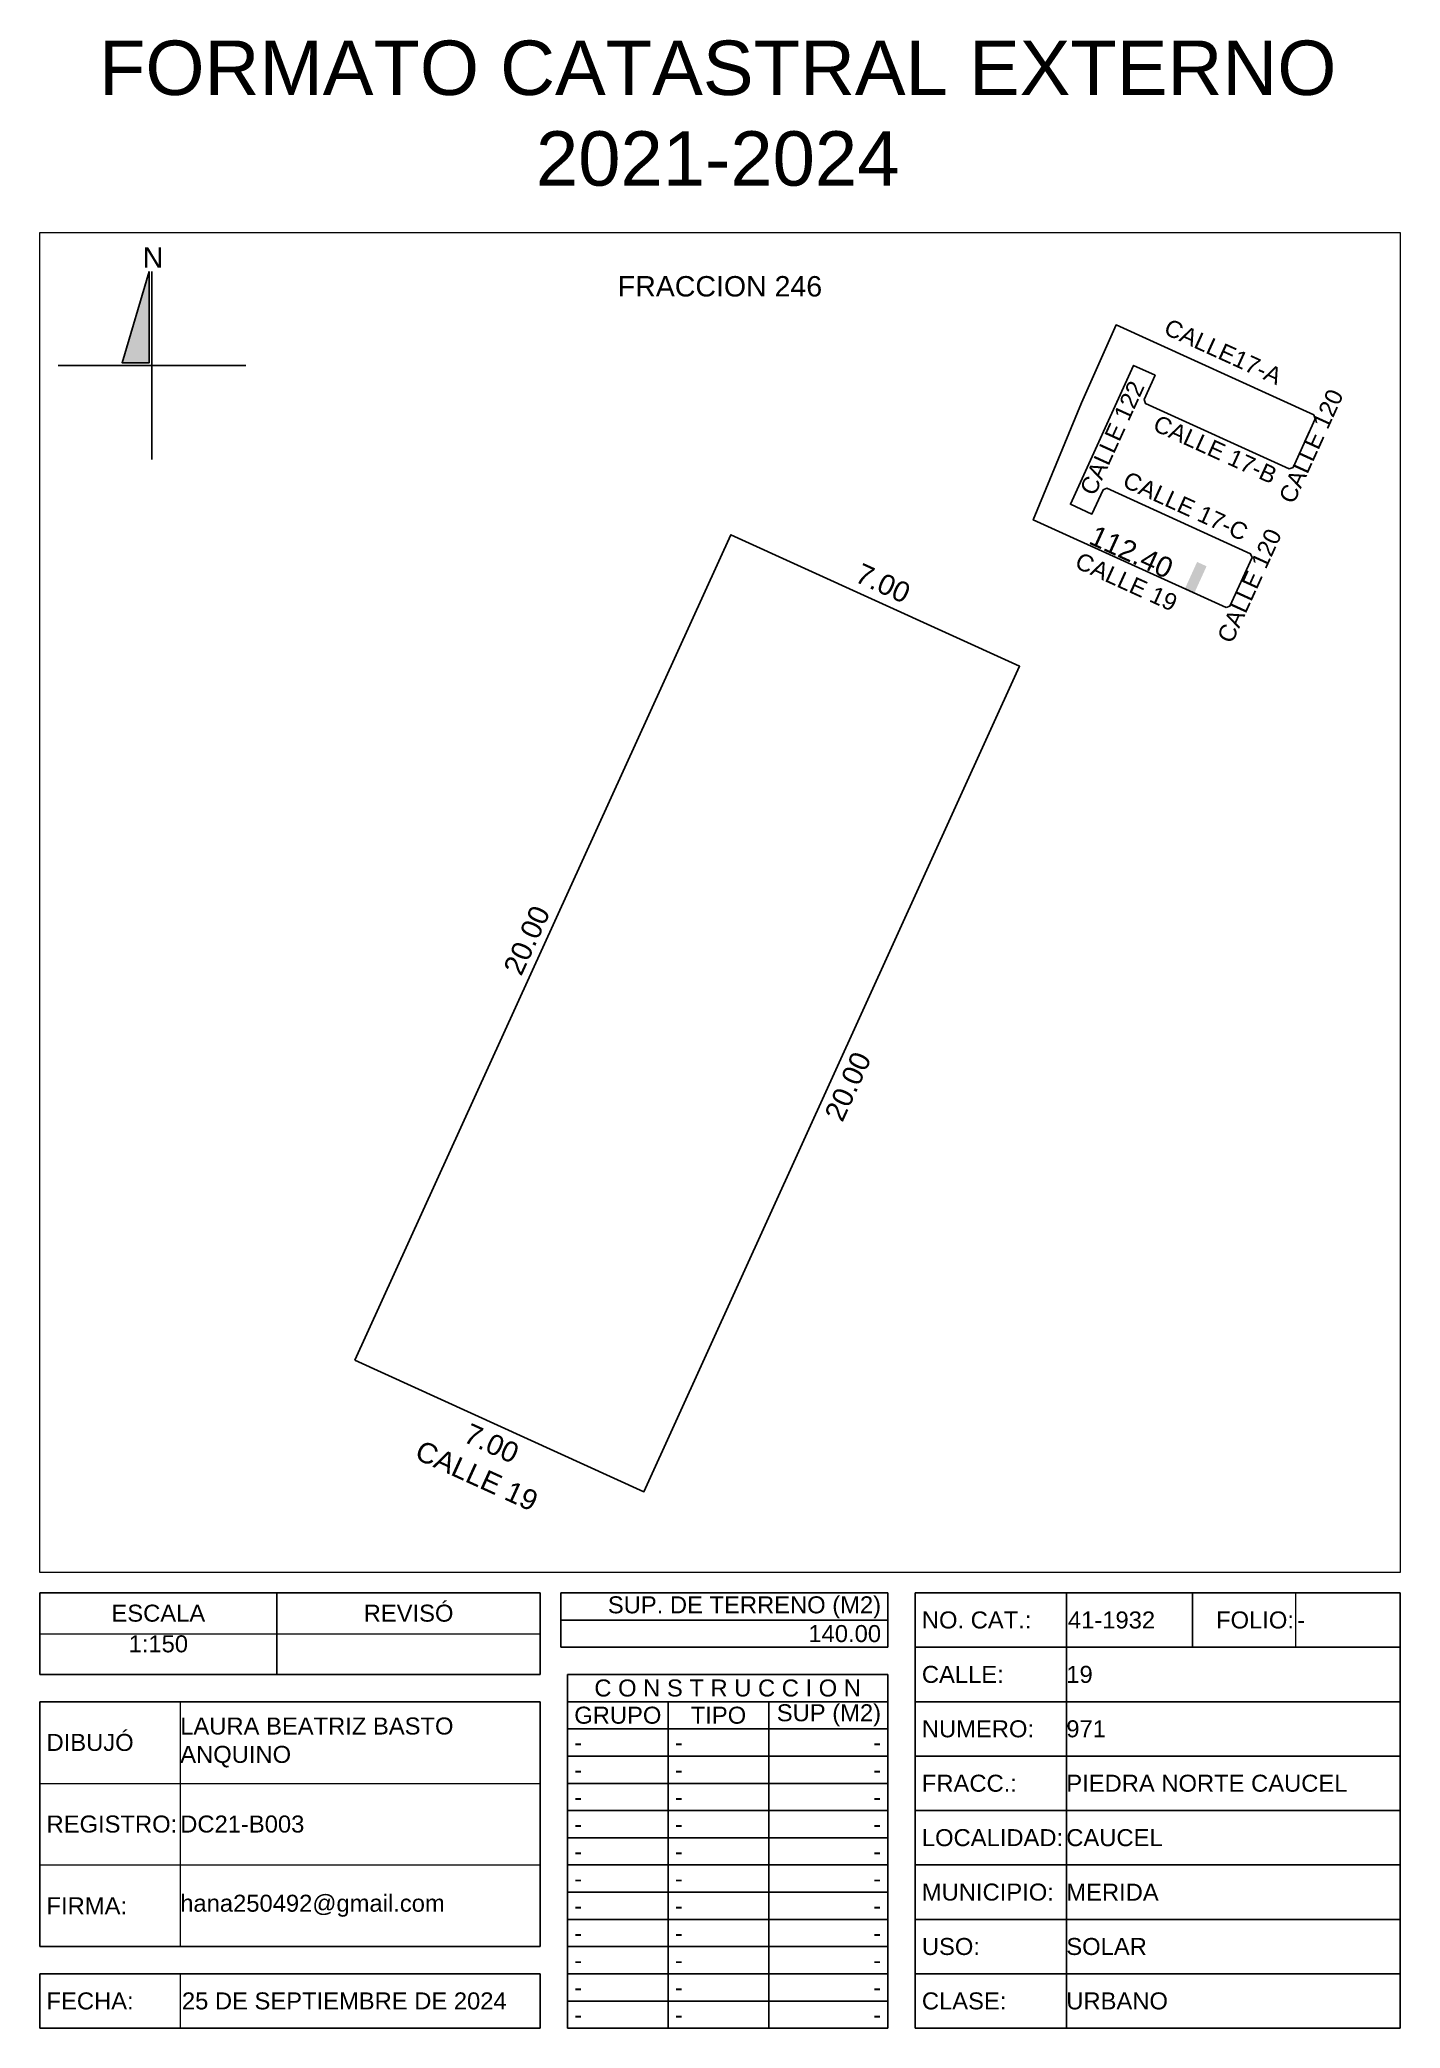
# Model space of a CAD drawing. Header units: inches. Extents: x 163.5 to 193.5, y 30.1 to 74.
import ezdxf

# ---------------------------------------------------------------- set-up
doc = ezdxf.new("R2010")
doc.units = ezdxf.units.IN
doc.header["$MEASUREMENT"] = 0
doc.layers.add('_DIV LOTES', color=7, linetype='Continuous')
doc.styles.add('Formato', font='arial.ttf')
doc.styles.add('Localizacion', font='arial.ttf')
doc.styles.get("Standard").update_dxf_attribs({"font": 'arial.ttf'})
doc.styles.add('Terreno', font='arial.ttf')
doc.dimstyles.new('T-100', dxfattribs={"dimscale": 0, "dimtxt": 0.45, "dimasz": 0.18, "dimexe": 0.18, "dimexo": 0.0625, "dimgap": 0.0905, "dimtad": 0, "dimzin": 1, "dimdsep": 46, "dimtxsty": 'Terreno', "dimblk": 'NONE', "dimcen": 0, "dimse1": 1, "dimse2": 1, "dimsd1": 1, "dimsd2": 1, "dimclrt": 256, "dimadec": 0, "dimazin": 0, "dimtfac": 1, "dimtix": 1, "dimtofl": 0, "dimtmove": 2, "dimatfit": 3, "dimldrblk": 'NONE', "dimfxl": 1, "dimtolj": 1, "dimarcsym": 0})
doc.dimstyles.new('U-100', dxfattribs={"dimscale": 0, "dimtxt": 0.375, "dimasz": 0.18, "dimexe": 0.18, "dimexo": 0.0625, "dimgap": 0.0905, "dimtad": 0, "dimzin": 1, "dimdsep": 46, "dimtxsty": 'Terreno', "dimblk": 'NONE', "dimcen": 0, "dimse1": 1, "dimse2": 1, "dimsd1": 1, "dimsd2": 1, "dimclrt": 256, "dimadec": 0, "dimazin": 0, "dimtfac": 1, "dimtix": 1, "dimtofl": 0, "dimtmove": 2, "dimatfit": 3, "dimldrblk": 'NONE', "dimfxl": 1, "dimtolj": 1, "dimarcsym": 0})

# ---------------------------------------------------------------- blocks, each defined once
blk = doc.blocks.new('*T4')
at = {"color": 0, "linetype": 'ByBlock', "lineweight": -2, "transparency": 16777216}
for p, q in [((0, 0), (11.036, 0)), ((0, 0), (0, -1.8)), ((5.23, 0), (5.23, -1.8)), ((11.036, 0), (11.036, -1.8)), ((0, -1.8), (11.036, -1.8))]:
    blk.add_line(p, q, dxfattribs=at)
at = {"layer": 'Defpoints', "color": 8, "linetype": 'ByBlock', "lineweight": 0, "transparency": 16777216}
blk.add_line((0, -0.9), (11.036, -0.9), dxfattribs=at)
at = {"color": 0, "lineweight": 18, "transparency": 16777216, "char_height": 0.375}
for s, insert, width, attachment_point in [('{\\C256;ESCALA}', (2.615, -0.45), 5.15762, 5), ('REVISÓ', (8.133, -0.45), 5.73486, 5), ('1:150', (2.615, -0.936), 5.15762, 2)]:
    blk.add_mtext(s, dxfattribs=dict(at, insert=insert, width=width, attachment_point=attachment_point))
blk = doc.blocks.new('*T5')
at = {"color": 0, "lineweight": -2, "transparency": 16777216}
for p, q in [((0, 0), (7.21, 0)), ((0, 0), (0, -0.6)), ((7.21, 0), (7.21, -0.6)), ((0, -0.6), (7.21, -0.6))]:
    blk.add_line(p, q, dxfattribs=at)
at = {"color": 0, "lineweight": 18, "transparency": 16777216, "insert": (7.06, -0.3), "char_height": 0.375, "width": 6.90975, "attachment_point": 6}
blk.add_mtext('140.00', dxfattribs=at)
blk = doc.blocks.new('*T6')
at = {"color": 0, "lineweight": -2, "transparency": 16777216}
for p, q in [((0, 0), (7.21, 0)), ((0, 0), (0, -0.6)), ((7.21, 0), (7.21, -0.6)), ((0, -0.6), (7.21, -0.6))]:
    blk.add_line(p, q, dxfattribs=at)
at = {"color": 0, "lineweight": 18, "transparency": 16777216, "insert": (7.06, -0.564), "char_height": 0.375, "width": 6.90975, "attachment_point": 9}
blk.add_mtext('{\\C256;  SUP. DE TERRENO (M2)   }', dxfattribs=at)
blk = doc.blocks.new('*T7')
at = {"color": 0, "lineweight": -2, "transparency": 16777216}
for p, q in [((0, 0), (3.336, 0)), ((0, 0), (0, -9.6)), ((0, -1.2), (3.336, -1.2)), ((0, -2.4), (3.336, -2.4)), ((0, -3.6), (3.336, -3.6)), ((0, -4.8), (3.336, -4.8)), ((0, -6), (3.336, -6)), ((0, -7.2), (3.336, -7.2)), ((0, -8.4), (3.336, -8.4)), ((0, -9.6), (3.336, -9.6))]:
    blk.add_line(p, q, dxfattribs=at)
at = {"layer": 'Defpoints', "color": 8, "linetype": 'ByBlock', "lineweight": 0, "transparency": 16777216}
blk.add_line((3.336, 0), (3.336, -9.6), dxfattribs=at)
at = {"color": 0, "lineweight": 18, "transparency": 16777216, "char_height": 0.375, "width": 3.03551, "attachment_point": 4, "style": 'Formato'}
for s, insert in [('NO. CAT.:', (0.15, -0.6)), ('CALLE:', (0.15, -1.8)), ('NUMERO:', (0.15, -3)), ('FRACC.:', (0.15, -4.2)), ('LOCALIDAD:', (0.15, -5.4)), ('MUNICIPIO:', (0.15, -6.6)), ('CLASE:', (0.15, -9))]:
    blk.add_mtext(s, dxfattribs=dict(at, insert=insert))
at = {"color": 0, "lineweight": 18, "transparency": 16777216, "insert": (0.15, -7.8), "char_height": 0.375, "width": 3.03551, "attachment_point": 4}
blk.add_mtext('USO:', dxfattribs=at)
blk = doc.blocks.new('*T8')
at = {"color": 0, "lineweight": -2, "transparency": 16777216}
for p, q in [((0, 0), (7.363, 0)), ((7.363, 0), (7.363, -8.4)), ((0, -1.2), (7.363, -1.2)), ((0, -2.4), (7.363, -2.4)), ((0, -3.6), (7.363, -3.6)), ((0, -4.8), (7.363, -4.8)), ((0, -6), (7.363, -6)), ((0, -7.2), (7.363, -7.2)), ((0, -8.4), (7.363, -8.4))]:
    blk.add_line(p, q, dxfattribs=at)
at = {"layer": 'Defpoints', "color": 8, "linetype": 'ByBlock', "lineweight": 0, "transparency": 16777216}
blk.add_line((0, 0), (0, -8.4), dxfattribs=at)
at = {"color": 0, "lineweight": 18, "transparency": 16777216, "char_height": 0.375, "width": 7.363, "attachment_point": 4}
for s, insert in [('19', (0, -0.6)), ('971', (0, -1.8)), ('PIEDRA NORTE CAUCEL', (0, -3)), ('CAUCEL', (0, -4.2)), ('MERIDA', (0, -5.4)), ('SOLAR', (0, -6.6)), ('URBANO', (0, -7.8))]:
    blk.add_mtext(s, dxfattribs=dict(at, insert=insert))
blk = doc.blocks.new('*T9')
at = {"color": 0, "lineweight": -2, "transparency": 16777216}
for p, q in [((0, 0), (2.782, 0)), ((2.782, 0), (2.782, -1.2)), ((0, -1.2), (2.782, -1.2))]:
    blk.add_line(p, q, dxfattribs=at)
at = {"layer": 'Defpoints', "color": 8, "linetype": 'ByBlock', "lineweight": 0, "transparency": 16777216}
blk.add_line((0, 0), (0, -1.2), dxfattribs=at)
at = {"color": 0, "lineweight": 18, "transparency": 16777216, "insert": (0.036, -0.6), "char_height": 0.375, "width": 2.7103, "attachment_point": 4}
blk.add_mtext('41-1932', dxfattribs=at)
blk = doc.blocks.new('*T10')
at = {"color": 0, "lineweight": -2, "transparency": 16777216}
for p, q in [((0, 0), (2.273, 0)), ((0, 0), (0, -1.2)), ((0, -1.2), (2.273, -1.2))]:
    blk.add_line(p, q, dxfattribs=at)
at = {"layer": 'Defpoints', "color": 8, "linetype": 'ByBlock', "lineweight": 0, "transparency": 16777216}
blk.add_line((2.273, 0), (2.273, -1.2), dxfattribs=at)
at = {"color": 0, "lineweight": 18, "transparency": 16777216, "insert": (2.237, -0.6), "char_height": 0.375, "width": 2.2007, "attachment_point": 6}
blk.add_mtext(' FOLIO:', dxfattribs=at)
blk = doc.blocks.new('*T11')
at = {"color": 0, "lineweight": -2, "transparency": 16777216}
for p, q in [((0, 0), (2.308, 0)), ((2.308, 0), (2.308, -1.2)), ((0, -1.2), (2.308, -1.2))]:
    blk.add_line(p, q, dxfattribs=at)
at = {"layer": 'Defpoints', "color": 8, "linetype": 'ByBlock', "lineweight": 0, "transparency": 16777216}
blk.add_line((0, 0), (0, -1.2), dxfattribs=at)
at = {"color": 0, "lineweight": 18, "transparency": 16777216, "insert": (0.036, -0.6), "char_height": 0.375, "width": 2.236, "attachment_point": 4}
blk.add_mtext('-', dxfattribs=at)
blk = doc.blocks.new('*T12')
at = {"color": 0, "lineweight": -2, "transparency": 16777216}
for p, q in [((0, 0), (3.098, 0)), ((0, 0), (0, -1.2)), ((0, -1.2), (3.098, -1.2))]:
    blk.add_line(p, q, dxfattribs=at)
at = {"layer": 'Defpoints', "color": 8, "linetype": 'ByBlock', "lineweight": 0, "transparency": 16777216}
blk.add_line((3.098, 0), (3.098, -1.2), dxfattribs=at)
at = {"color": 0, "lineweight": 18, "transparency": 16777216, "insert": (0.15, -0.6), "char_height": 0.375, "width": 2.79829, "attachment_point": 4}
blk.add_mtext('{\\C256;FECHA:}', dxfattribs=at)
blk = doc.blocks.new('*T13')
at = {"color": 0, "lineweight": -2, "transparency": 16777216}
for p, q in [((0, 0), (7.938, 0)), ((7.938, 0), (7.938, -1.2)), ((0, -1.2), (7.938, -1.2))]:
    blk.add_line(p, q, dxfattribs=at)
at = {"layer": 'Defpoints', "color": 8, "linetype": 'ByBlock', "lineweight": 0, "transparency": 16777216}
blk.add_line((0, 0), (0, -1.2), dxfattribs=at)
at = {"color": 0, "lineweight": 18, "transparency": 16777216, "insert": (0.036, -0.6), "char_height": 0.375, "width": 7.86619, "attachment_point": 4}
blk.add_mtext('{\\C256;25 DE SEPTIEMBRE DE 2024}', dxfattribs=at)
blk = doc.blocks.new('*T14')
at = {"color": 0, "lineweight": -2, "transparency": 16777216}
for p, q in [((0, 0), (7.065, 0)), ((0, 0), (0, -7.8)), ((7.065, 0), (7.065, -7.8)), ((0, -0.6), (7.065, -0.6)), ((2.22, -0.6), (2.22, -7.8)), ((4.44, -0.6), (4.44, -7.8)), ((0, -1.2), (7.065, -1.2)), ((0, -1.8), (7.065, -1.8)), ((0, -2.4), (7.065, -2.4)), ((0, -3), (7.065, -3)), ((0, -3.6), (7.065, -3.6)), ((0, -4.2), (7.065, -4.2)), ((0, -4.8), (7.065, -4.8)), ((0, -5.4), (7.065, -5.4)), ((0, -6), (7.065, -6)), ((0, -6.6), (7.065, -6.6)), ((0, -7.2), (7.065, -7.2)), ((0, -7.8), (7.065, -7.8))]:
    blk.add_line(p, q, dxfattribs=at)
at = {"color": 0, "lineweight": 18, "transparency": 16777216, "char_height": 0.375}
for s, insert, width, attachment_point in [('{\\C256;C O N S T R U C C I O N}', (3.532, -0.3), 7.065, 5), ('GRUPO', (1.11, -0.9), 2.22, 5), ('TIPO', (3.33, -0.9), 2.22, 5), ('SUP (M2)', (6.915, -0.9), 2.325, 6), ('-', (0.15, -1.5), 1.92, 4), ('-', (2.37, -1.5), 1.92, 4), ('-', (0.15, -2.1), 1.92, 4), ('-', (2.37, -2.1), 1.92, 4), ('-', (0.15, -2.7), 1.92, 4), ('-', (2.37, -2.7), 1.92, 4), ('-', (0.15, -3.3), 1.92, 4), ('-', (2.37, -3.3), 1.92, 4), ('-', (0.15, -3.9), 1.92, 4), ('-', (2.37, -3.9), 1.92, 4), ('-', (0.15, -4.5), 1.92, 4), ('-', (2.37, -4.5), 1.92, 4), ('-', (0.15, -5.1), 1.92, 4), ('-', (2.37, -5.1), 1.92, 4), ('-', (0.15, -5.7), 1.92, 4), ('-', (2.37, -5.7), 1.92, 4), ('-', (0.15, -6.3), 1.92, 4), ('-', (2.37, -6.3), 1.92, 4), ('-', (0.15, -6.9), 1.92, 4), ('-', (2.37, -6.9), 1.92, 4), ('-', (0.15, -7.5), 1.92, 4), ('-', (2.37, -7.5), 1.92, 4), ('-', (6.915, -7.5), 2.325, 6)]:
    blk.add_mtext(s, dxfattribs=dict(at, insert=insert, width=width, attachment_point=attachment_point))
at = {"color": 0, "lineweight": 18, "transparency": 16777216, "char_height": 0.375, "width": 2.325, "attachment_point": 6, "style": 'Formato'}
for insert in [(6.915, -1.5), (6.915, -2.1), (6.915, -2.7), (6.915, -3.3), (6.915, -3.9), (6.915, -4.5), (6.915, -5.1), (6.915, -5.7), (6.915, -6.3), (6.915, -6.9)]:
    blk.add_mtext('-', dxfattribs=dict(at, insert=insert))
blk = doc.blocks.new('*T15')
at = {"color": 0, "lineweight": -2, "transparency": 16777216}
for p, q in [((0, 0), (11.036, 0)), ((0, 0), (0, -5.4)), ((11.036, 0), (11.036, -5.4)), ((0, -5.4), (11.036, -5.4))]:
    blk.add_line(p, q, dxfattribs=at)
at = {"layer": 'Defpoints', "color": 8, "linetype": 'ByBlock', "lineweight": 0, "transparency": 16777216}
for p, q in [((3.098, 0), (3.098, -5.4)), ((0, -1.8), (11.036, -1.8)), ((0, -3.6), (11.036, -3.6))]:
    blk.add_line(p, q, dxfattribs=at)
at = {"color": 0, "lineweight": 18, "transparency": 16777216, "char_height": 0.375, "width": 7.93819, "attachment_point": 4, "style": 'Formato'}
for s, insert in [('LAURA BEATRIZ BASTO ANQUINO', (3.098, -0.9)), ('DC21-B003', (3.098, -2.7)), ('hana250492@gmail.com', (3.098, -4.5))]:
    blk.add_mtext(s, dxfattribs=dict(at, insert=insert))
at = {"color": 0, "lineweight": 18, "transparency": 16777216, "char_height": 0.375, "width": 2.79829, "attachment_point": 4}
for s, insert in [('DIBUJÓ', (0.15, -0.9)), ('REGISTRO:', (0.15, -2.7)), ('FIRMA:', (0.15, -4.5))]:
    blk.add_mtext(s, dxfattribs=dict(at, insert=insert))
blk = doc.blocks.new('Norte')
blk.add_hatch(color=256).paths.add_polyline_path([(2254.291, 2179.168), (2254.691, 2179.168), (2254.691, 2180.508)])
for p, q in [((2254.731, 2180.508), (2254.731, 2177.748)), ((2253.351, 2179.128), (2256.111, 2179.128))]:
    blk.add_line(p, q)
blk.add_lwpolyline([(2254.691, 2180.508), (2254.291, 2179.168), (2254.691, 2179.168)], close=True)
at = {"insert": (2254.595, 2180.866), "char_height": 0.3, "width": 0.27128, "attachment_point": 1, "style": 'Localizacion'}
blk.add_mtext('N', dxfattribs=at)
blk = doc.blocks.new('*D20')
at = {"layer": 'Defpoints', "color": 0, "transparency": 16777216}
for p in [(187.433, 68.099), (187.252, 67.7), (191.612, 65.715)]:
    blk.add_point(p, dxfattribs=at)
at = {"transparency": 16777216, "insert": (189.613, 67.106), "char_height": 0.375, "attachment_point": 5, "rotation": 335.528, "style": 'Terreno'}
blk.add_mtext('\\A1;CALLE17-A', dxfattribs=at)
blk = doc.blocks.new('_None')
blk = doc.blocks.new('*D22')
at = {"layer": 'Defpoints', "color": 0, "transparency": 16777216}
for p in [(190.25, 62.569), (190.438, 62.483), (189.761, 61.495)]:
    blk.add_point(p, dxfattribs=at)
at = {"transparency": 16777216, "insert": (190.194, 61.946), "char_height": 0.375, "attachment_point": 5, "rotation": 65.528, "style": 'Terreno'}
blk.add_mtext('\\A1;CALLE 120', dxfattribs=at)
blk = doc.blocks.new('*D23')
at = {"layer": 'Defpoints', "color": 0, "transparency": 16777216}
for p in [(187.049, 64.095), (187.119, 64.25), (190.218, 62.653)]:
    blk.add_point(p, dxfattribs=at)
at = {"transparency": 16777216, "insert": (188.784, 63.702), "char_height": 0.375, "attachment_point": 5, "rotation": 335.528, "style": 'Terreno'}
blk.add_mtext('\\A1;CALLE 17-C', dxfattribs=at)
blk = doc.blocks.new('*D24')
at = {"layer": 'Defpoints', "color": 0, "transparency": 16777216}
for p in [(187.638, 66.806), (187.762, 66.75), (186.245, 63.744)]:
    blk.add_point(p, dxfattribs=at)
at = {"transparency": 16777216, "insert": (187.168, 65.205), "char_height": 0.375, "attachment_point": 5, "rotation": 65.528, "style": 'Terreno'}
blk.add_mtext('\\A1;CALLE 122', dxfattribs=at)
blk = doc.blocks.new('*D25')
at = {"layer": 'Defpoints', "color": 0, "transparency": 16777216}
for p in [(187.901, 65.969), (191.071, 64.526), (191.01, 64.392)]:
    blk.add_point(p, dxfattribs=at)
at = {"transparency": 16777216, "insert": (189.438, 64.952), "char_height": 0.375, "attachment_point": 5, "rotation": 335.528, "style": 'Terreno'}
blk.add_mtext('\\A1;CALLE 17-B', dxfattribs=at)
blk = doc.blocks.new('*D26')
at = {"layer": 'Defpoints', "color": 0, "transparency": 16777216}
for p in [(191.644, 65.631), (191.799, 65.56), (191.155, 64.558)]:
    blk.add_point(p, dxfattribs=at)
at = {"transparency": 16777216, "insert": (191.555, 65.024), "char_height": 0.375, "attachment_point": 5, "rotation": 65.528, "style": 'Terreno'}
blk.add_mtext('\\A1;CALLE 120', dxfattribs=at)
blk = doc.blocks.new('*D27')
at = {"layer": 'Defpoints', "color": 0, "transparency": 16777216}
for p in [(186.063, 63.108), (189.677, 61.464), (189.776, 61.681)]:
    blk.add_point(p, dxfattribs=at)
at = {"transparency": 16777216, "insert": (187.59, 62.691), "char_height": 0.45, "attachment_point": 5, "rotation": 335.528, "style": 'Terreno'}
blk.add_mtext('\\A1;112.40', dxfattribs=at)
blk = doc.blocks.new('*D28')
at = {"layer": 'Defpoints', "color": 0, "transparency": 16777216}
for p in [(178.401, 63.231), (178.754, 63.07), (170.469, 44.867)]:
    blk.add_point(p, dxfattribs=at)
at = {"transparency": 16777216, "insert": (174.259, 54.129), "char_height": 0.45, "attachment_point": 5, "rotation": 65.528, "style": 'Terreno'}
blk.add_mtext('\\A1;20.00', dxfattribs=at)
blk = doc.blocks.new('*D29')
at = {"layer": 'Defpoints', "color": 0, "transparency": 16777216}
for p in [(185.125, 60.17), (176.84, 41.967), (177.198, 41.804)]:
    blk.add_point(p, dxfattribs=at)
at = {"transparency": 16777216, "insert": (181.34, 50.906), "char_height": 0.45, "attachment_point": 5, "rotation": 65.528, "style": 'Terreno'}
blk.add_mtext('\\A1;20.00', dxfattribs=at)
blk = doc.blocks.new('*D30')
at = {"layer": 'Defpoints', "color": 0, "transparency": 16777216}
for p in [(170.469, 44.867), (170.295, 44.484), (176.84, 41.967)]:
    blk.add_point(p, dxfattribs=at)
at = {"transparency": 16777216, "insert": (173.481, 43.034), "char_height": 0.45, "attachment_point": 5, "rotation": 335.528, "style": 'Terreno'}
blk.add_mtext('\\A1;7.00', dxfattribs=at)
blk = doc.blocks.new('*D31')
at = {"layer": 'Defpoints', "color": 0, "transparency": 16777216}
for p in [(170.469, 44.867), (169.97, 43.77), (176.84, 41.967)]:
    blk.add_point(p, dxfattribs=at)
at = {"transparency": 16777216, "insert": (173.155, 42.32), "char_height": 0.45, "attachment_point": 5, "rotation": 335.528, "style": 'Terreno'}
blk.add_mtext('\\A1;CALLE 19', dxfattribs=at)
blk = doc.blocks.new('*D32')
at = {"layer": 'Defpoints', "color": 0, "transparency": 16777216}
for p in [(178.754, 63.07), (185.298, 60.55), (185.125, 60.17)]:
    blk.add_point(p, dxfattribs=at)
at = {"transparency": 16777216, "insert": (182.113, 62), "char_height": 0.45, "attachment_point": 5, "rotation": 335.528, "style": 'Terreno'}
blk.add_mtext('\\A1;7.00', dxfattribs=at)
blk = doc.blocks.new('*D36')
at = {"layer": 'Defpoints', "color": 0, "transparency": 16777216}
for p in [(163.518, 69.739), (193.518, 69.739), (193.518, 68.547)]:
    blk.add_point(p, dxfattribs=at)
at = {"transparency": 16777216, "insert": (178.518, 68.547), "char_height": 0.45, "width": 5.55464, "attachment_point": 5, "style": 'Terreno'}
blk.add_mtext('\\A1;FRACCION 246', dxfattribs=at)
blk = doc.blocks.new('*D39')
at = {"layer": 'Defpoints', "color": 0, "transparency": 16777216}
for p in [(185.744, 62.426), (185.814, 62.581), (188.913, 60.984)]:
    blk.add_point(p, dxfattribs=at)
at = {"transparency": 16777216, "insert": (187.479, 62.033), "char_height": 0.375, "attachment_point": 5, "rotation": 335.528, "style": 'Terreno'}
blk.add_mtext('\\A1;CALLE 19', dxfattribs=at)

msp = doc.modelspace()

# ---------------------------------------------------------------- hatches: boundary and pattern name
h = msp.add_hatch(color=256)
h.dxf.hatch_style = 1
h.paths.add_polyline_path([(189.248, 62.377), (189.039, 62.472), (188.769, 61.877), (188.977, 61.782)])

# ---------------------------------------------------------------- linework, layer by layer
at = {"lineweight": 18}
msp.add_lwpolyline([(163.518, 69.739), (193.518, 69.739), (193.518, 40.189), (163.518, 40.189)], close=True, dxfattribs=at)
at = {"layer": '_DIV LOTES'}
for points in [[(189.677, 61.464), (189.761, 61.495), (190.25, 62.569), (190.218, 62.653), (187.049, 64.095), (186.965, 64.064), (186.72, 63.527), (186.245, 63.744), (187.638, 66.806), (188.114, 66.59), (187.87, 66.053), (187.901, 65.969), (191.071, 64.526), (191.155, 64.558), (191.644, 65.631), (191.612, 65.715), (187.252, 67.7), (186.489, 65.983), (185.427, 63.398), (189.677, 61.464)], [(170.469, 44.867), (178.754, 63.07), (185.125, 60.17), (176.84, 41.967), (170.469, 44.867)]]:
    msp.add_lwpolyline(points, dxfattribs=at)

# ---------------------------------------------------------------- block references
at = {"lineweight": 25, "xscale": 1.5, "yscale": 1.5, "zscale": 1.5}
msp.add_blockref('Norte', (-3216.104, -3201.888), dxfattribs=at)
for name, p in [('*T4', (163.518, 39.739)), ('*T6', (175.01, 39.739)), ('*T7', (182.82, 39.739)), ('*T9', (186.155, 39.739)), ('*T10', (188.938, 39.739)), ('*T11', (191.21, 39.739)), ('*T5', (175.01, 39.139)), ('*T8', (186.155, 38.539)), ('*T14', (175.155, 37.939)), ('*T15', (163.518, 37.339)), ('*T12', (163.518, 31.339)), ('*T13', (166.617, 31.339))]:
    msp.add_blockref(name, p)

# ---------------------------------------------------------------- texts
at = {"lineweight": 18, "insert": (178.468, 72.36), "char_height": 1.2, "width": 31.23058, "attachment_point": 5, "style": 'Formato'}
msp.add_mtext('\\A1;FORMATO CATASTRAL EXTERNO 2021-2024', dxfattribs=at)

# ---------------------------------------------------------------- dimensions: what is measured, and where the dimension line sits
dim = msp.add_linear_dim(base=(193.518, 68.547), p1=(163.518, 69.739), p2=(193.518, 69.739), text='FRACCION 246', dimstyle='T-100', override={"dimscale": 1})
dim.commit()
dim.dimension.update_dxf_attribs({"geometry": '*D36', "text_midpoint": (178.518, 68.547)})
for p1, p2, distance, text, dimstyle, picture, middle in [((191.612, 65.715), (187.252, 67.7), -0.438, 'CALLE17-A', 'U-100', '*D20', (189.613, 67.106)), ((191.155, 64.558), (191.644, 65.631), -0.17, 'CALLE 120', 'U-100', '*D26', (191.555, 65.024)), ((189.761, 61.495), (190.25, 62.569), -0.207, 'CALLE 120', 'U-100', '*D22', (190.194, 61.946)), ((176.84, 41.967), (170.469, 44.867), 1.205, 'CALLE 19', 'T-100', '*D31', (173.155, 42.32))]:
    dim = msp.add_aligned_dim(p1=p1, p2=p2, distance=distance, text=text, dimstyle=dimstyle, override={"dimscale": 1})
    dim.commit()
    dim.dimension.update_dxf_attribs({"geometry": picture, "text_midpoint": middle})
for base, p1, p2, angle, text, dimstyle, picture, middle in [((187.762, 66.75), (186.245, 63.744), (187.638, 66.806), 65.528, 'CALLE 122', 'U-100', '*D24', (187.168, 65.205)), ((191.01, 64.392), (187.901, 65.969), (191.071, 64.526), 335.528, 'CALLE 17-B', 'U-100', '*D25', (189.438, 64.952)), ((187.119, 64.25), (190.218, 62.653), (187.049, 64.095), 155.528, 'CALLE 17-C', 'U-100', '*D23', (188.784, 63.702)), ((189.776, 61.681), (186.063, 63.108), (189.677, 61.464), 335.528, '112.40', 'T-100', '*D27', (187.59, 62.691)), ((185.814, 62.581), (188.913, 60.984), (185.744, 62.426), 155.528, 'CALLE 19', 'U-100', '*D39', (187.479, 62.033))]:
    dim = msp.add_linear_dim(base=base, p1=p1, p2=p2, angle=angle, text=text, dimstyle=dimstyle, override={"dimscale": 1})
    dim.commit()
    dim.dimension.update_dxf_attribs({"geometry": picture, "text_midpoint": middle, "dimtype": 161})
for p1, p2, distance, picture, middle in [((170.469, 44.867), (178.754, 63.07), 0.388, '*D28', (174.259, 54.129)), ((178.754, 63.07), (185.125, 60.17), 0.417, '*D32', (182.113, 62)), ((185.125, 60.17), (176.84, 41.967), 0.393, '*D29', (181.34, 50.906)), ((176.84, 41.967), (170.469, 44.867), 0.421, '*D30', (173.481, 43.034))]:
    dim = msp.add_aligned_dim(p1=p1, p2=p2, distance=distance, dimstyle='T-100', override={"dimscale": 1})
    dim.commit()
    dim.dimension.update_dxf_attribs({"geometry": picture, "text_midpoint": middle})

doc.saveas('drawing.dxf')
